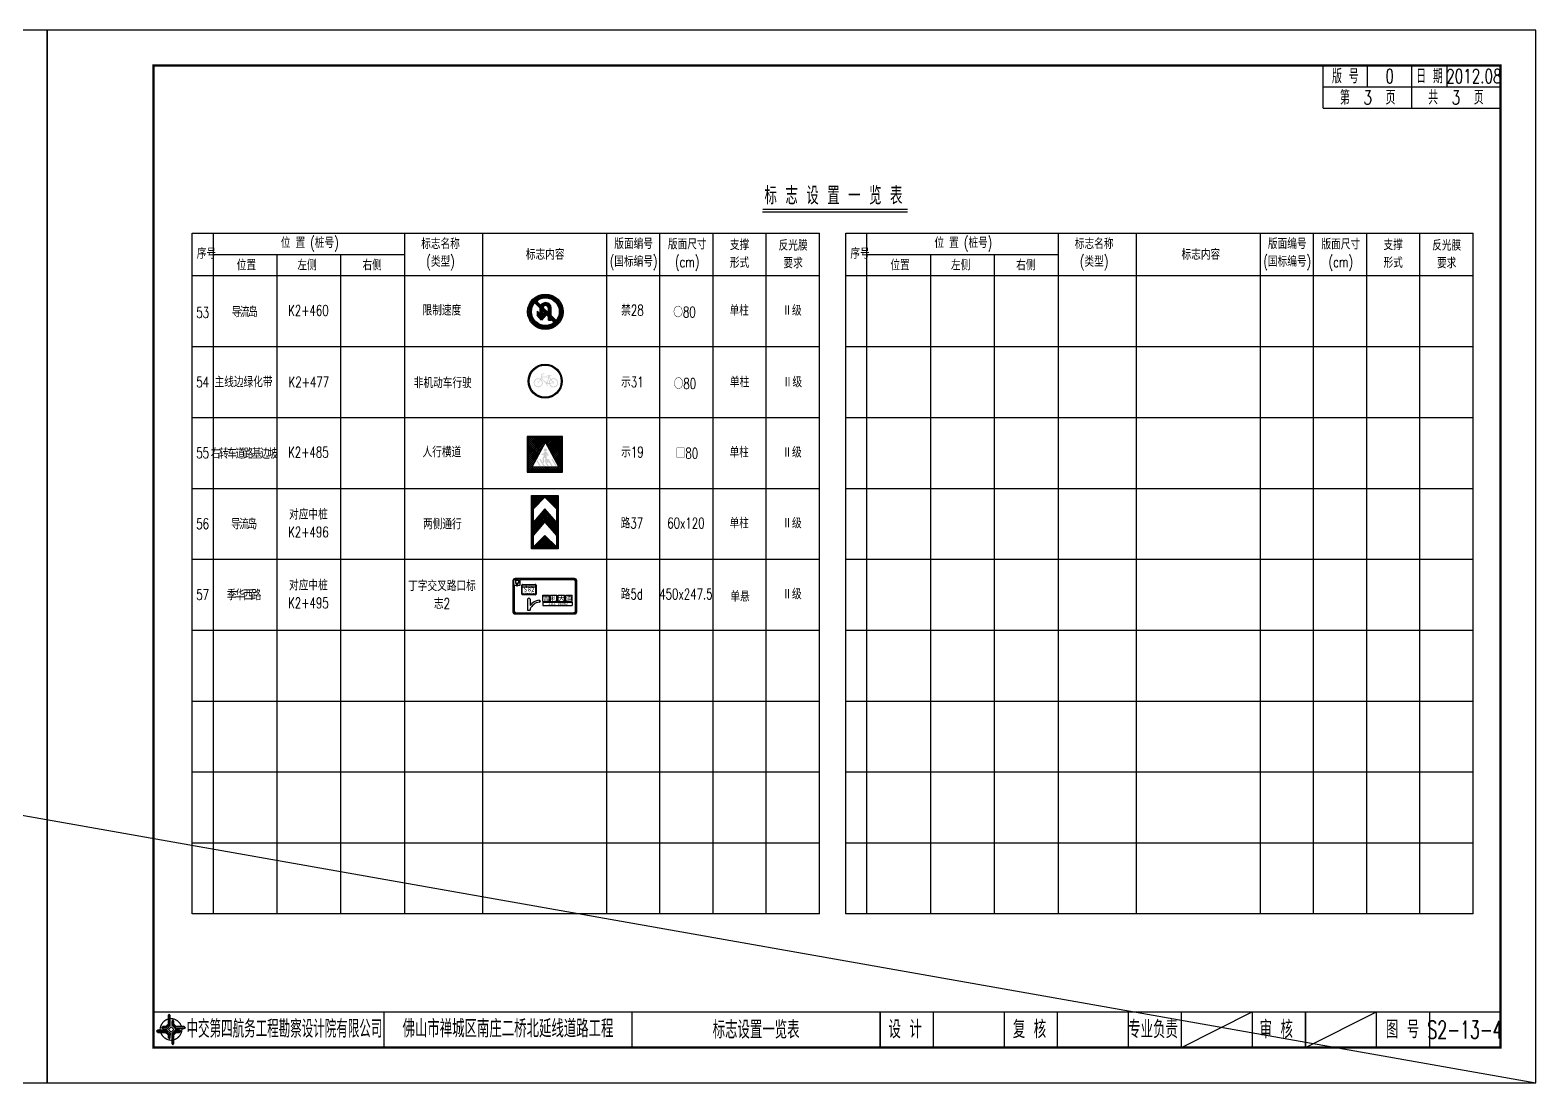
# Model space of a CAD drawing. Extents: x 9922 to 15217, y 1175 to 2938.
# Drawn here: x 14432.4 to 14857.2, y 2641.1 to 2938.1 of the extents above; entities that cross this region are included whole.
import ezdxf
from ezdxf.enums import TextEntityAlignment as Align

# ---------------------------------------------------------------- set-up
doc = ezdxf.new("R2010")
doc.units = 0
doc.header["$LTSCALE"] = 5
doc.layers.get('0').update_dxf_attribs({"linetype": 'CONTINUOUS'})
for name, color, linetype in [('2', 7, 'CONTINUOUS'), ('J-交通标志', 4, 'CONTINUOUS'), ('LXL-现状标志牌', 4, 'CONTINUOUS'), ('PP-COM', 7, 'CONTINUOUS'), ('交通标志', 7, 'CONTINUOUS'), ('内框', 4, 'CONTINUOUS'), ('图框', 7, 'CONTINUOUS'), ('尺寸标注', 4, 'CONTINUOUS'), ('文字字符', 7, 'CONTINUOUS'), ('文字框', 8, 'CONTINUOUS'), ('文字表格', 7, 'CONTINUOUS'), ('标志', 4, 'CONTINUOUS'), ('汉字', 7, 'CONTINUOUS'), ('表格线', 7, 'CONTINUOUS')]:
    doc.layers.add(name, color=color, linetype=linetype)
doc.styles.add('ht', font='SIMHEI.TTF', dxfattribs={"width": 0.4})
doc.styles.get("Standard").update_dxf_attribs({"font": 'simplex1.shx', "width": 0.7, "bigfont": 'hztxt.shx'})

# ---------------------------------------------------------------- blocks, each defined once
blk = doc.blocks.new('jinzhidiantou1')
at = {"layer": '2'}
h = blk.add_hatch(dxfattribs=at)
h.set_pattern_fill('SACNCR', scale=0.3165740969017776, angle=90, style=0)
h.set_pattern_definition([(135, (-1782.703372186504, -7.534878456307069), (-0.5330468384013991, -0.533046838401399), []), (135, (-1782.703372186504, -7.001830991944189), (-0.5330468384013991, -0.533046838401399), [0, -0.753842068247358])])
h.paths.add_polyline_path([(3162.164208738829, 1189.248172941189, 1), (3199.993304817816, 1189.248172941189, 1)])
h.paths.add_polyline_path([(3196.737252479791, 1189.248172941189, -1), (3165.420261076856, 1189.248172941189, -1)], flags=16)
h = blk.add_hatch(dxfattribs=at)
h.set_pattern_fill('SACNCR', scale=9, angle=90, style=0)
h.set_pattern_definition([(135, (737.7167290528951, -150.88263947629), (-0.5966213466261495, -0.5966213466261494), []), (135, (737.7167290528951, -150.28601812729), (-0.5966213466261495, -0.5966213466261494), [0, -0.84375])])
h.paths.add_polyline_path([(3193.160725575508, 1179.287524487563), (3171.118108324699, 1201.330141738375), (3168.996787981139, 1199.208821394815), (3191.039405231948, 1177.166204144004)])
at = {"layer": '标志', "linetype": 'Continuous'}
h = blk.add_hatch(color=7, dxfattribs=at)
edge = h.paths.add_edge_path()
edge.add_line((3178.073626275162, 1186.204993570673), (3178.073757626673, 1193.074605752928))
edge.add_arc((3181.253683935287, 1193.003047666532), 3.180731344825718, 6.428005607749412, 178.7108869535317, ccw=False)
edge.add_line((3184.414419025805, 1193.359145371599), (3184.414419025805, 1179.538622264219))
edge.add_line((3184.414419025805, 1179.538622264219), (3187.668618593665, 1179.538622264219))
edge.add_line((3187.668618593665, 1179.538622264219), (3187.668618593665, 1193.277852610098))
edge.add_arc((3181.262298100193, 1193.137369154467), 6.407860631003816, 1.256231134260569, 179.1072990752228)
edge.add_line((3174.85521522091, 1193.237203238664), (3174.85521522091, 1186.164344199238))
edge.add_line((3174.85521522091, 1186.164344199238), (3171.560342613873, 1189.741423090385))
edge.add_line((3171.560342613873, 1189.741423090385), (3171.560342613873, 1185.188777228926))
edge.add_line((3171.560342613873, 1185.188777228926), (3176.571209587033, 1179.904454644391))
edge.add_line((3176.571209587033, 1179.904454644391), (3181.363614356635, 1185.22942660036))
edge.add_line((3181.363614356635, 1185.22942660036), (3181.363614356635, 1189.700773718952))
edge.add_line((3181.363614356635, 1189.700773718952), (3178.073626275162, 1186.204993570673))
at = {"layer": 'J-交通标志', "color": 7}
blk.add_circle((3180.979732020835, 1189.197981643057), 19.99989881883577, dxfattribs=at)
at = {"layer": '内框', "color": 7}
for p, q in [((3171.560342613873, 1189.741423090385), (3171.560342613873, 1185.188777228926)), ((3171.560342613873, 1189.741423090385), (3174.85521522091, 1186.164344199238)), ((3174.85521522091, 1193.237203238664), (3174.85521522091, 1186.164344199238)), ((3178.073626275162, 1186.204993570673), (3178.073757626673, 1193.074605752928)), ((3178.073626275162, 1186.204993570673), (3181.363614356635, 1189.700773718952)), ((3181.363614356635, 1189.700773718952), (3181.363614356635, 1185.22942660036)), ((3184.414419025805, 1179.538622264219), (3184.414419025805, 1193.359145371599)), ((3187.668618593665, 1179.538622264219), (3187.668618593665, 1193.277852610098)), ((3176.571209587033, 1179.904454644391), (3171.560342613873, 1185.188777228926)), ((3181.363614356635, 1185.22942660036), (3176.571209587033, 1179.904454644391)), ((3184.414419025805, 1179.538622264219), (3187.668618593665, 1179.538622264219))]:
    blk.add_line(p, q, dxfattribs=at)
for radius in [18.91454803949361, 15.65849570146714]:
    blk.add_circle((3181.078756778324, 1189.248172941189), radius, dxfattribs=at)
for centre, radius, start, end in [((3181.262298100193, 1193.137369154467), 6.407860631003816, 1.256231134260569, 179.1072990752228), ((3181.253683935287, 1193.003047666532), 3.180731344825718, 6.428005607749422, 178.7108869535317)]:
    blk.add_arc(centre, radius, start, end, dxfattribs=at)
at = {"layer": '尺寸标注', "color": 7, "linetype": 'Continuous'}
for p, q in [((3168.996787981139, 1199.208821394815), (3171.118108324699, 1201.330141738375)), ((3191.039405231948, 1177.166204144004), (3168.996787981139, 1199.208821394815)), ((3193.160725575508, 1179.287524487563), (3171.118108324698, 1201.330141738375)), ((3191.039405231948, 1177.166204144004), (3193.160725575508, 1179.287524487563))]:
    blk.add_line(p, q, dxfattribs=at)
blk = doc.blocks.new('shi19')
at = {"layer": '交通标志', "linetype": 'Continuous'}
h = blk.add_hatch(dxfattribs=at)
h.set_pattern_fill('ANSI37', color=256, scale=0.5, style=0)
h.set_pattern_definition([(45, (-464.1133328384785, -103.8755469416377), (-1.122532015133644, 1.122532015133644), []), (135, (-464.1133328384785, -103.8755469416377), (-1.122532015133644, -1.122532015133644), [])])
h.paths.add_polyline_path([(18.97822048214357, 38.97728315909467), (-18.97822048213857, 38.97728315909467), (-18.97822048214312, 1.020842194810484), (18.97822048214357, 1.020842194810484)])
h.paths.add_polyline_path([(15.71383639329088, 5.766368364998926), (-14.54242162388982, 5.766368364998926), (0.5857073847028015, 33.80975351966072)], flags=16)
at = {"layer": '交通标志'}
h = blk.add_hatch(color=256, dxfattribs=at)
h.paths.add_polyline_path([(1.836160501565246, 20.58847870483419, -0.4929227476637501), (1.970290873061458, 20.72228760606663), (2.076939894310271, 20.70815568318653), (2.565357937280169, 19.65339855968773, -0.1007238254279254), (2.620330432586343, 19.4216393705567), (2.650627326235735, 18.47878398035505, 0.1621942034199534), (2.729085324383959, 18.2662980491416), (2.917776557093475, 18.03070313103467, 0.2611518920554956), (3.242580254878703, 17.89923486465091), (3.438166909673782, 17.9240673532961, 0.35844712940653), (3.75052865860016, 18.25525882577881), (3.854769752700122, 19.79067400703184, 0.1784310688526201), (3.738487268062272, 20.18704883763553), (2.019416219258346, 22.50316504891566, 0.1303412639691616), (1.398851494511746, 22.82442671915737, -0.1474758329713976), (-0.2449055131301066, 22.7158494045741), (-1.005172878271878, 22.14060206110503, 0.1588489739255415), (-1.259309431122347, 21.87153053280258), (-1.819096085305318, 20.93264045835826, -0.1462839377959379), (-2.171938827732447, 20.60874323338362), (-3.633570590722229, 19.89882409858114, 0.3964178702814232), (-3.866537863552367, 19.28699716020742), (-3.833565949894364, 19.20701330296993, 0.3898489240704199), (-3.393973236076363, 19.00202382668726), (-1.518296157605619, 19.59688344368328, -0.5300803261006457), (-1.363058288668526, 19.47446749865799), (-1.520033350949234, 17.29129642582734), (-2.448077846672277, 16.15362310387877, 0.1795943290689394), (-2.582305130872101, 15.76029078523948), (-2.445591681188034, 11.11301811325507, 0.2405856666618067), (-1.87969461451712, 10.20551501979776), (-1.447840810921662, 10.16087599677053, 0.280271727344787), (-0.9266248319381702, 11.02374006725108), (-0.9828879812566811, 15.35987785855946, -0.2217645267545478), (-0.7773982108642485, 15.82108423645764), (-0.2336614915052451, 16.29336565716017, -0.6223048171974646), (0.1614403888488596, 16.12718822703732), (0.2178513996623224, 15.17775841386697, 0.1080223328076682), (3.096637760671911, 10.26803993859335, 0.6574011639271888), (4.18131077529506, 11.30651557454826), (2.32831318465287, 14.55735705358961), (1.966744950212615, 15.59583268953907), (2.116227892622192, 18.38468563441006, 0.03699299083988415), (2.111342444553429, 18.47279730840205)])
h.paths.add_polyline_path([(2.378527601272253, 24.76162825737788, 1), (-1.321315143964057, 24.76162825737788, 1)])
h.paths.add_polyline_path([(-5.007378462159977, 14.85796889627704), (-6.575757193841127, 14.85796889627704), (-1.871749774793898, 6.962154756787413), (-0.3033710431127474, 6.962154756787413)])
h.paths.add_polyline_path([(-8.666099587247118, 13.50086014377598), (-9.409385831457257, 12.11591825304708), (-6.338981526834687, 6.962154756787413), (-4.770602795148989, 6.962154756787413)])
h.paths.add_polyline_path([(-0.2949419936021513, 14.64194068297343), (-0.4028103783593906, 12.19976715933285), (2.701842291960929, 6.962154756787413), (4.270221023644353, 6.962154756787413)])
h.paths.add_polyline_path([(4.033438318497247, 14.85796889627659), (2.465059586811549, 14.85796889627704), (7.169067005858778, 6.962154756787413), (8.737445737544476, 6.962154756787413)])
h.paths.add_polyline_path([(8.607044461521582, 14.85796889627704), (7.038665729840432, 14.85796889627704), (11.74267314888584, 6.962154756787413), (13.31105188057154, 6.962154756787413)])
for p, q in [((-14.54242162388982, 5.766368364998925), (0.5857073847028005, 33.80975351966072)), ((15.71383639329088, 5.766368364998925), (0.5857073847028005, 33.80975351966072)), ((-14.54242162388982, 5.766368364998925), (15.71383639329088, 5.766368364998925))]:
    blk.add_line(p, q, dxfattribs=at)
for points in [[(19.99906267695405, 0), (19.99906267695405, 39.99812535390561), (-19.99906267694951, 39.99812535390538), (-19.99906267695405, 0)], [(18.97822048214357, 1.020842194810484), (18.97822048214357, 38.97728315909467), (-18.97822048213857, 38.97728315909467), (-18.97822048214312, 1.020842194810484)]]:
    blk.add_lwpolyline(points, close=True, dxfattribs=at)
blk = doc.blocks.new('006')
at = {"layer": '交通标志', "linetype": 'Continuous'}
for p, q in [((9896.454710625254, 1043.845307410666), (9896.454710625254, 999.8453074106665)), ((9897.354710625254, 1042.945307410666), (9897.354710625252, 1000.745307410666)), ((9983.454710625252, 1046.845307410666), (9899.454710625254, 1046.845307410666)), ((9982.554710625252, 1045.945307410665), (9900.354710625254, 1045.945307410666)), ((9981.654710625253, 1045.045307410666), (9906.354710625252, 1045.045307410666)), ((9906.354710625252, 1045.045307410666), (9906.354710625254, 1036.945307410666)), ((9984.654710625251, 1001.645307410666), (9984.654710625253, 1042.045307410666)), ((9985.554710625252, 1000.745307410666), (9985.554710625252, 1042.945307410665)), ((9986.454710625252, 999.8453074106656), (9986.454710625252, 1043.845307410666)), ((9906.354710625254, 1036.945307410666), (9898.254710625253, 1036.945307410666)), ((9898.254710625253, 1036.445307410666), (9898.254710625253, 1001.645307410665)), ((9902.068996593673, 1039.748262035846), (9901.05510384879, 1037.167406646543)), ((9901.05510384879, 1036.667406646543), (9902.068996593673, 1037.163348856897)), ((9902.068996593673, 1039.748262035846), (9903.082889338555, 1037.167406646543)), ((9902.068996593673, 1037.163348856897), (9903.082889338555, 1036.667406646543)), ((9908.954710625254, 1024.982792121298), (9908.954710625254, 1037.582792121297)), ((9909.554710625252, 1025.582792121297), (9909.554710625252, 1036.982792121298)), ((9909.554710625252, 1034.982792121297), (9928.354710625254, 1034.982792121298)), ((9909.954710625254, 1038.582792121297), (9927.954710625254, 1038.582792121297)), ((9927.954710625254, 1023.982792121298), (9909.954710625254, 1023.982792121298)), ((9910.554710625252, 1037.982792121297), (9927.354710625252, 1037.982792121298)), ((9927.354710625252, 1024.582792121298), (9910.554710625252, 1024.582792121297)), ((9928.354710625252, 1036.982792121298), (9928.354710625252, 1025.582792121297)), ((9928.954710625254, 1037.582792121297), (9928.954710625254, 1024.982792121298)), ((9901.254710625253, 998.6453074106653), (9981.654710625251, 998.6453074106657)), ((9917.154710625253, 1017.682792121298), (9918.954710625254, 1019.482792121298)), ((9917.154710625253, 1017.682792121297), (9917.154710625253, 1002.245307410666)), ((9917.154710625253, 1002.245307410666), (9920.754710625253, 1002.245307410666)), ((9920.754710625253, 1017.682792121298), (9918.954710625254, 1019.482792121298)), ((9920.754710625253, 1017.682792121298), (9920.754710625253, 1008.852635478721)), ((9920.754710625253, 1004.045307410663), (9920.754710625253, 1002.245307410666)), ((9933.354710625252, 1016.152704087566), (9935.154710625253, 1014.869434176084)), ((9933.354710625252, 1013.537285311149), (9935.154710625253, 1014.869434176084)), ((9899.454710625254, 996.8453074106665), (9983.454710625252, 996.8453074106653)), ((9900.354710625252, 997.7453074106656), (9982.554710625252, 997.7453074106661))]:
    blk.add_line(p, q, dxfattribs=at)
for centre, radius, start, end in [((9899.454710625254, 1043.845307410666), 3, 90, 180), ((9900.354710625254, 1042.945307410666), 3, 90, 180), ((9981.654710625253, 1042.045307410666), 3, 0, 90), ((9982.554710625252, 1042.945307410665), 3, 0, 90), ((9983.454710625252, 1043.845307410666), 3, 0, 90), ((9909.954710625254, 1037.582792121297), 1, 90, 180), ((9909.954710625254, 1024.982792121298), 1, 180, 270), ((9910.554710625252, 1036.982792121298), 1, 90, 180), ((9910.554710625252, 1025.582792121297), 1, 180, 270), ((9927.354710625252, 1036.982792121298), 1, 0, 90), ((9927.354710625252, 1025.582792121297), 1, 270, 0), ((9927.954710625254, 1037.582792121297), 1, 0, 90), ((9927.954710625254, 1024.982792121298), 1, 270, 0), ((9899.454710625254, 999.8453074106665), 3, 180, 270), ((9900.354710625252, 1000.745307410666), 3, 180, 270), ((9901.254710625253, 1001.645307410665), 3, 180, 270), ((9934.839632693305, 999.0658072941321), 17.15129836419499, 94.9667619753971, 145.2067142908039), ((9935.54822214468, 997.5166972976956), 16.17005668149216, 97.79636287504036, 156.1873753060993), ((9981.654710625251, 1001.645307410666), 3, 270, 0), ((9982.554710625252, 1000.745307410666), 3, 270, 0), ((9983.454710625252, 999.8453074106656), 3, 270, 0)]:
    blk.add_arc(centre, radius, start, end, dxfattribs=at)
at = {"layer": '文字框', "linetype": 'Continuous'}
for p, q in [((9899.818996593673, 1044.671376647299), (9899.818996593673, 1040.171376647299)), ((9899.818996593673, 1044.671376647299), (9904.318996593673, 1044.671376647299)), ((9904.318996593673, 1044.671376647299), (9904.318996593673, 1040.171376647299)), ((9899.818996593673, 1040.171376647299), (9904.318996593673, 1040.171376647299)), ((9938.754710625251, 1023.425448564976), (9947.754710625251, 1023.425448564976)), ((9938.754710625251, 1014.425448564976), (9938.754710625251, 1023.425448564976)), ((9947.754710625251, 1014.425448564976), (9947.754710625251, 1023.425448564976)), ((9949.554710625252, 1023.425448564976), (9958.554710625252, 1023.425448564976)), ((9949.554710625252, 1014.425448564976), (9949.554710625252, 1023.425448564976)), ((9958.554710625252, 1014.425448564976), (9958.554710625252, 1023.425448564976)), ((9960.354710625254, 1023.425448564976), (9969.354710625254, 1023.425448564976)), ((9960.354710625254, 1014.425448564976), (9960.354710625254, 1023.425448564976)), ((9969.354710625254, 1014.425448564976), (9969.354710625254, 1023.425448564976)), ((9971.154710625253, 1023.425448564976), (9980.154710625253, 1023.425448564976)), ((9971.154710625253, 1014.425448564976), (9971.154710625253, 1023.425448564976)), ((9980.154710625253, 1014.425448564976), (9980.154710625253, 1023.425448564976)), ((9938.754710625251, 1014.425448564975), (9947.754710625251, 1014.425448564976)), ((9938.754710625251, 1013.525448564975), (9938.754710625251, 1009.025448564975)), ((9938.754710625251, 1013.525448564975), (9980.154710625253, 1013.525448564975)), ((9938.754710625251, 1009.025448564975), (9980.154710625253, 1009.025448564975)), ((9949.554710625252, 1014.425448564976), (9958.554710625252, 1014.425448564975)), ((9960.354710625254, 1014.425448564976), (9969.354710625254, 1014.425448564975)), ((9971.154710625253, 1014.425448564976), (9980.154710625253, 1014.425448564975)), ((9980.154710625253, 1013.525448564975), (9980.154710625253, 1009.025448564975))]:
    blk.add_line(p, q, dxfattribs=at)
at = {"layer": '汉字', "linetype": 'Continuous', "style": 'ht'}
for s, height, p in [('东', 3.4, (9899.570971234245, 1040.678111301272)), ('佛', 1.4, (9911.411449635318, 1025.498972714931)), ('S', 6, (9911.749217872613, 1028.53825244813)), ('山', 1.4, (9913.797062421894, 1025.498972714931)), ('粤', 1.4, (9914.251937988405, 1035.542176612876)), ('一', 1.4, (9916.181314383048, 1025.498972714931)), ('8', 6, (9917.163922576328, 1028.448804608031)), ('高', 1.4, (9918.20209661975, 1035.623383069531)), ('环', 1.4, (9918.84410646708, 1025.498972714931)), ('高', 1.4, (9921.558720254434, 1025.498972714931)), ('速', 1.4, (9922.100972974069, 1035.602010782002)), ('2', 6, (9922.031889244954, 1028.448804608031)), ('速', 1.4, (9924.301286131584, 1025.498972714931)), ('吉', 6.6, (9938.478468045609, 1015.54109721348)), ('利', 6.6, (9949.278468045608, 1015.54109721348)), ('大', 6.6, (9960.078468045609, 1015.54109721348)), ('道', 6.6, (9970.87846804561, 1015.54109721348)), ('JILI DADAO', 3.5, (9946.01243846589, 1009.526153217323))]:
    blk.add_text(s, height=height, dxfattribs=at).set_placement(p)
blk = doc.blocks.new('lvdao')
at = {"layer": 'PP-COM'}
h = blk.add_hatch(color=7, dxfattribs=at)
edge = h.paths.add_edge_path(flags=16)
edge.add_line((14523.46466739802, 1582.310578600302), (14521.91494627475, 1584.268999675882))
edge.add_line((14521.91494627475, 1584.268999675882), (14519.77774400383, 1577.715721203945))
edge.add_line((14519.77774400383, 1577.715721203945), (14521.72467292111, 1577.992475471621))
edge.add_arc((14527.08789854932, 1578.340965234011), 5.374535724469826, 132.3880028085227, 183.7177184221885, ccw=False)
edge = h.paths.add_edge_path(flags=16)
edge.add_arc((14527.08789854932, 1578.340965234011), 4.4586703893677, 493.2182603036658, 542.8172017145539)
edge.add_line((14522.63461679159, 1578.121823208595), (14526.36020745503, 1578.651412710588))
edge.add_line((14526.36020745503, 1578.651412710587), (14524.03469293658, 1581.590223168883))
h.paths.add_polyline_path([(14519.22699420903, 1579.747042729658), (14519.22699420903, 1579.378146031856), (14518.8374468811, 1579.378146031856), (14519.11546794205, 1578.130392587861), (14521.26008623374, 1584.767091126725), (14513.0915076611, 1584.767091126725), (14512.94047534052, 1584.380951434397), (14518.70134047184, 1578.029178544768), (14518.40076717049, 1579.378146031856), (14517.90233761955, 1579.378146031856), (14517.90233761955, 1579.747042729658)], flags=16)
edge = h.paths.add_edge_path(flags=16)
edge.add_line((14526.59699354671, 1577.947029405154), (14522.74813992486, 1577.318108097138))
edge.add_arc((14527.08789854932, 1578.340965234011), 4.458670389367795, 193.2622534928826, 482.7823997859194)
edge.add_line((14524.6737515648, 1582.089516417893), (14527.12889555075, 1578.969051537569))
edge.add_arc((14527.08789854932, 1578.340965234011), 0.6294228775972854, 218.7459470685571, 446.2654372543259, ccw=False)
edge = h.paths.add_edge_path()
edge.add_arc((14519.06934649954, 1577.20102540491), 0.8756362199149581, 522.2876576286286, 630.7597406713694)
edge.add_line((14519.08095707471, 1576.325466164098), (14519.38151304585, 1574.976576454681))
edge.add_line((14519.38151304585, 1574.976576454681), (14518.98689611281, 1574.976576454681))
edge.add_line((14518.98689611281, 1574.976576454681), (14518.98689611281, 1574.64995783171))
edge.add_line((14518.98689611281, 1574.649957831709), (14520.50446189623, 1574.649957831709))
edge.add_line((14520.50446189623, 1574.649957831709), (14520.50446189623, 1574.976576454681))
edge.add_line((14520.50446189623, 1574.976576454681), (14519.81819275645, 1574.976576454681))
edge.add_line((14519.81819275646, 1574.976576454681), (14519.49326518909, 1576.434845442842))
edge.add_arc((14519.06934649954, 1577.20102540491), 0.8756362199150926, 298.9552582435237, 336.2172830024853)
edge.add_line((14519.87062487706, 1576.847908212834), (14521.84244897808, 1577.170113813417))
edge.add_arc((14527.08789854932, 1578.340965234011), 5.374535724469852, 192.5828807278207, 483.7068798928885)
edge.add_line((14524.1053304666, 1582.811974279574), (14522.22088285251, 1585.207089446842))
edge.add_line((14522.22088285251, 1585.207089446842), (14522.46989848825, 1585.970643195149))
edge.add_line((14522.46989848825, 1585.970643195149), (14523.2227608721, 1585.970643195149))
edge.add_line((14523.2227608721, 1585.970643195149), (14524.35973638045, 1586.569387398936))
edge.add_line((14524.35973638045, 1586.569387398936), (14524.35973638045, 1587.076017080773))
edge.add_line((14524.35973638045, 1587.076017080773), (14519.90782787093, 1586.929315825641))
edge.add_line((14519.90782787093, 1586.929315825641), (14519.55390756921, 1586.774999530261))
edge.add_line((14519.55390756921, 1586.774999530261), (14519.79843416603, 1586.408498375954))
edge.add_line((14519.79843416604, 1586.408498375954), (14521.63882177724, 1585.939119565464))
edge.add_line((14521.63882177723, 1585.939119565464), (14521.46242265348, 1585.393237899042))
edge.add_line((14521.46242265347, 1585.393237899042), (14513.33641488491, 1585.393237899042))
edge.add_line((14513.33641488491, 1585.393237899042), (14514.12811784664, 1587.417360529713))
edge.add_line((14514.12811784664, 1587.417360529713), (14513.53067781403, 1588.08702219306))
edge.add_line((14513.53067781403, 1588.08702219306), (14513.93205486456, 1588.445111555622))
edge.add_line((14513.93205486455, 1588.445111555622), (14516.11095728219, 1588.445111555622))
edge.add_line((14516.11095728219, 1588.445111555622), (14516.11095728219, 1589.201850028225))
edge.add_line((14516.11095728219, 1589.201850028226), (14513.44655494539, 1589.201850028226))
edge.add_line((14513.44655494539, 1589.201850028226), (14512.51290107852, 1588.101345586226))
edge.add_line((14512.51290107852, 1588.101345586225), (14513.27264971012, 1587.456784582499))
edge.add_line((14513.27264971012, 1587.456784582499), (14511.69762347233, 1582.970837649915))
edge.add_arc((14509.07070484623, 1578.381129593993), 5.288300436501276, 420.2153433020286, 770.6927707461815)
edge.add_line((14512.42072950771, 1582.47300645849), (14512.4885733877, 1583.225587600038))
edge.add_line((14512.4885733877, 1583.225587600038), (14512.64651174049, 1583.629383732658))
edge.add_line((14512.64651174049, 1583.629383732658), (14518.23521896888, 1577.467427454885))
edge = h.paths.add_edge_path(flags=16)
edge.add_arc((14501.92433135734, 1587.466740818487), 11.68343144765875, 310.96786710817463, 330.03058549394456, ccw=False)
edge.add_arc((14509.07070484623, 1578.381129593993), 0.5774381663015745, 90.00000000000301, 387.1743936606987, ccw=False)
edge.add_arc((14504.22407918993, 1584.981201951865), 7.730582310395268, 308.8248572095115, 338.257350668104)
edge.add_arc((14509.07070484624, 1578.381129593992), 4.405441710957541, 418.0084027421183, 767.5243627106129)
at = {"layer": 'J-交通标志', "color": 7}
blk.add_circle((14517.19925849728, 1580.265407532919), 19.99989881883577, dxfattribs=at)
at = {"layer": '内框', "color": 7}
blk.add_circle((14517.29828325477, 1580.315598831052), 18.91454803949361, dxfattribs=at)
blk = doc.blocks.new('123')
at = {"layer": '图框'}
blk.add_lwpolyline([(10930.15521154882, 1893.643909131336), (10930.15521154882, 2190.643909131336), (10510.15521154882, 2190.643909131336), (10510.15521154882, 1893.643909131336)], close=True, dxfattribs=at)
blk = doc.blocks.new('series')
at = {"width": 0.75}
for tag, height, p in [('页码', 4, (-35.00000019351683, -18.99999978748997)), ('图名', 5, (-220.0000000007553, -281.9999998736282)), ('图号', 5, (-20.00000000087118, -281.9999997322674))]:
    blk.add_attdef(tag, text='', height=height, dxfattribs=at).set_placement(p, align=Align.MIDDLE_CENTER)
blk = doc.blocks.new('tb')
at = {"lineweight": -3}
h = blk.add_hatch(color=256, dxfattribs=at)
h.paths.add_polyline_path([(-1.228670992161504, -0.1320785302474157), (-3.777098402437705, -0.1366758082405788), (-4.137257534001154, -0.4065742589613385), (-1.397238205910632, -0.4414142085969424), (-0.5595824502494793, -1.241260625552659), (-0.5377440497285022, -2.618099910838639), (-0.268174124076701, -2.204271236922525), (-0.2591490690975675, -1.05795716827002)])
h.paths.add_polyline_path([(0.1330140251965517, -1.081087965820487), (0.1376113031897077, -3.856454300355971), (0.4130853200294737, -4.257762159689361), (0.4373368162431817, -1.238985973350473), (1.254303266752501, -0.4280733826241737), (2.658200219750171, -0.431309751157432), (2.261738862313656, -0.1640078927098472), (1.06957779999648, -0.1549828377307136)])
h.paths.add_polyline_path([(1.075058668143178, 0.2961654990900692), (3.623486078419382, 0.3007627770832428), (4.02479393775277, 0.5639790481017252), (1.254433818257177, 0.5696493874812063), (0.4338647678877763, 1.389621971256247), (0.4252804534801343, 2.800319429116151), (0.1582321915008578, 2.411975327672125), (0.1492071365217242, 1.240846529882496)])
h.paths.add_polyline_path([(-0.2782056403676165, 1.214703607392551), (-0.2828029183607867, 3.990069941928034), (-0.5582769352005529, 4.391377801261428), (-0.5650625050847323, 1.405178606367084), (-1.383477455623911, 0.5999388548037956), (-2.744447998670424, 0.5649253927294958), (-2.330582945081495, 0.2953481910572044), (-1.197365719015146, 0.2863231360780745)])
for p, q in [((-0.5582769352005528, 4.391377801261427), (-0.5650625050847324, 1.405178606367084)), ((-1.383477455623911, 0.5999388548037956), (-2.744447998670424, 0.5649253927294957)), ((-0.5650625050847324, 1.405178606367084), (-1.383477455623911, 0.5999388548037956)), ((0.4252804534801342, 2.800319429116151), (0.4338647678877763, 1.389621971256247)), ((0.4338647678877763, 1.389621971256247), (1.254433818257176, 0.5696493874812063)), ((1.254433818257176, 0.5696493874812063), (4.024793937752769, 0.5639790481017251)), ((-4.137257534001154, -0.4065742589613386), (-1.397238205910632, -0.4414142085969424)), ((-1.397238205910632, -0.4414142085969424), (-0.5595824502494793, -1.241260625552659)), ((-0.5595824502494793, -1.241260625552659), (-0.5377440497285022, -2.618099910838639)), ((0.4130853200294737, -4.257762159689362), (0.4373368162431817, -1.238985973350474)), ((0.4373368162431817, -1.238985973350474), (1.254303266752501, -0.4280733826241736)), ((1.254303266752501, -0.4280733826241736), (2.658200219750171, -0.431309751157432))]:
    blk.add_line(p, q, dxfattribs=at)
at = {"lineweight": -3, "flags": 128}
for points in [[(-0.8984575719989607, 3.992933901796853), (-0.8984575719989607, 1.576138812338048), (-1.530916730157209, 0.9123826470056855), (-2.335694345298677, 0.9123826470056855), (-2.744447998670424, 0.5649253927294957), (-2.330582945081495, 0.2953481910572044), (-1.197365719015146, 0.2863231360780745), (-0.2782056403676165, 1.214703607392551), (-0.2828029183607867, 3.990069941928034), (-0.5582769352005528, 4.391377801261427)], [(-0.0382093518217772, 0.7673643284819214), (0.680333374823654, 0.04359896970502497), (-0.0382093518217772, -0.6859100737558936), (-0.7739971039068507, 0.04934401191316873)], [(3.615558814357584, 0.9159689001160274), (1.425702649158069, 0.9159689001160274), (0.7731862275520882, 1.538085494759734), (0.7731862275520882, 2.38077468162448), (0.4252804534801342, 2.800319429116151), (0.1582321915008578, 2.411975327672124), (0.1492071365217242, 1.240846529882496), (1.075058668143178, 0.2961654990900691), (3.623486078419383, 0.3007627770832428), (4.024793937752769, 0.5639790481017251)], [(-3.728022410605963, -0.7585641109756427), (-1.538166245406444, -0.7585641109756427), (-0.8852013040046955, -1.391471799739268), (-0.8852013040046955, -2.209346257466891), (-0.5377440497285022, -2.618099910838639), (-0.268174124076701, -2.204271236922525), (-0.2591490690975675, -1.05795716827002), (-1.228670992161504, -0.1320785302474157), (-3.777098402437705, -0.1366758082405788), (-4.137257534001154, -0.4065742589613386)], [(0.7528174262224923, -3.84852703629417), (0.7528174262224923, -1.431731946835372), (1.395705588811445, -0.7791505751772103), (2.25942704020374, -0.7791505751772103), (2.658200219750171, -0.431309751157432), (2.261738862313656, -0.1640078927098472), (1.06957779999648, -0.1549828377307136), (0.1330140251965517, -1.081087965820487), (0.1376113031897077, -3.856454300355971), (0.4130853200294737, -4.257762159689362)]]:
    blk.add_lwpolyline(points, close=True, dxfattribs=at)
at = {"lineweight": -3, "const_width": 0.35, "flags": 128}
for points in [[(-0.8984575719989607, 3.022184800634026, 0.3241669670343284), (-3.156283413683539, -0.1382039471767715)], [(2.880337605681945, 0.9159689001160274, 0.324402935256486), (-0.2446307051464558, 3.152779407784049)], [(0.7528174262224923, -2.855861469520281, 0.3254175744173388), (3.016696669261094, 0.2640090343644648)], [(-2.980278320299703, -0.7585641109756427, 0.3229755232610381), (0.1412698125949916, -2.983008973617238)]]:
    blk.add_lwpolyline(points, format="xyb", dxfattribs=at)

msp = doc.modelspace()

# ---------------------------------------------------------------- hatches: boundary and pattern name
at = {"layer": '2'}
h = msp.add_hatch(dxfattribs=at)
h.set_pattern_fill('SACNCR', color=0, scale=0.125, angle=5.856e-11, style=0)
h.set_pattern_definition([(45.00000000005856, (13687.83608071402, 2785.111423336117), (-0.2104747528377734, 0.2104747528373432), []), (45.00000000005856, (13688.04655571402, 2785.111423336117), (-0.2104747528377734, 0.2104747528373432), [0, -0.29765625])])
h.paths.add_polyline_path([(14577.59993487113, 2806.303001022075), (14574.35000487111, 2806.303001022075), (14574.35000487112, 2803.052996022067)])
h.paths.add_polyline_path([(14580.84986487114, 2806.303001022075), (14577.59993487113, 2806.303001022075), (14580.84986487114, 2803.052996022066)])
h.paths.add_polyline_path([(14577.59993487113, 2803.052996022066), (14574.35000487112, 2799.302996022071), (14574.35000487112, 2795.552996022074), (14577.59993487113, 2799.302996022066), (14580.84986487114, 2795.552996022066), (14580.84986487114, 2799.302996022066)])
h.paths.add_polyline_path([(14577.59993487112, 2795.552996022066), (14574.35000487112, 2792.302991022057), (14580.84986487114, 2792.302991022057)])

# ---------------------------------------------------------------- linework, layer by layer
at = {"layer": '2', "linetype": 'Continuous'}
msp.add_line((13177.19127270127, 2938.109590496886), (14857.19127270127, 2641.109590496886), dxfattribs=at)
at = {"layer": 'LXL-现状标志牌', "color": 0}
for p, q in [((14573.8500098711, 2806.802996022066), (14581.34985987111, 2806.802996022066)), ((14573.8500098711, 2791.802996022138), (14573.8500098711, 2806.802996022066)), ((14574.09999987112, 2806.552991022086), (14581.09986987113, 2806.552991022086)), ((14574.09999987112, 2792.053001022118), (14574.09999987112, 2806.552991022086)), ((14574.35000487111, 2806.303001022075), (14580.84986487114, 2806.303001022075)), ((14574.35000487112, 2792.302991022057), (14574.35000487111, 2806.303001022075)), ((14574.35000487111, 2803.052996022066), (14577.59993487113, 2806.303001022075)), ((14577.59993487113, 2806.303001022075), (14580.84986487114, 2803.052996022066)), ((14580.84986487114, 2806.303001022075), (14580.84986487114, 2792.302991022057)), ((14581.09986987113, 2806.552991022086), (14581.09986987113, 2792.053001022045)), ((14581.34985987111, 2806.802996022066), (14581.3498598711, 2791.802996022138)), ((14574.35000487112, 2799.302996022066), (14574.35000487112, 2803.052996022066)), ((14577.59993487114, 2803.052996022066), (14574.35000487112, 2799.302996022066)), ((14580.84986487114, 2799.302996022066), (14577.59993487113, 2803.052996022066)), ((14580.84986487114, 2803.052996022066), (14580.84986487114, 2799.302996022066)), ((14574.35000487111, 2795.552996022066), (14577.59993487113, 2799.302996022066)), ((14574.35000487112, 2792.302991022057), (14574.35000487111, 2795.552996022066)), ((14577.59993487112, 2795.552996022066), (14574.35000487112, 2792.302991022057)), ((14577.59993487113, 2799.302996022066), (14580.84986487114, 2795.552996022066)), ((14580.84986487114, 2792.302991022057), (14577.59993487112, 2795.552996022066)), ((14580.84986487114, 2795.552996022066), (14580.84986487114, 2792.302991022057)), ((14581.3498598711, 2791.802996022138), (14573.8500098711, 2791.802996022138)), ((14581.09986987113, 2792.053001022045), (14574.09999987112, 2792.053001022118)), ((14580.84986487114, 2792.302991022057), (14574.35000487112, 2792.302991022057))]:
    msp.add_line(p, q, dxfattribs=at)
at = {"layer": '图框'}
for p, q in [((14797.1912725056, 2916.109590713002), (14797.1912725056, 2928.109590734404)), ((14809.6912725056, 2922.109590705792), (14809.6912725056, 2928.109590698579)), ((14822.1912725056, 2922.109590705792), (14822.1912725056, 2928.109590698579)), ((14832.1912725056, 2922.109590705792), (14832.1912725056, 2928.109590698579)), ((14797.1912725056, 2922.109590705791), (14847.19127250992, 2922.109590705791)), ((14822.1912725056, 2916.109590713003), (14822.1912725056, 2922.109590705792)), ((14797.1912725056, 2916.109590713002), (14847.19127250992, 2916.109590713002)), ((14792.19127270721, 2651.109590731066), (14812.1912727, 2661.109590745687))]:
    msp.add_line(p, q, dxfattribs=at)
at = {"layer": '图框', "linetype": 'Continuous'}
msp.add_line((14757.19127270721, 2651.109590705846), (14777.1912727, 2661.109590720447), dxfattribs=at)
at = {"layer": '图框'}
for points, const_width in [([(14847.19127250151, 2928.109590770462), (14467.19127250174, 2928.10959049642), (14467.19127270127, 2651.109590496886), (14847.19127270081, 2651.109590770696), (14847.19127250127, 2928.109590770229)], 0.7), ([(14467.19127269406, 2661.109590496886), (14847.19127269382, 2661.109590770929)], 0.4), ([(14532.19127269407, 2661.109590543761), (14532.19127270127, 2651.109590540106)], 0.4), ([(14602.19127270104, 2651.109590601684), (14602.19127269382, 2661.109590594243)], 0.4), ([(14672.19127270721, 2651.109590652209), (14672.1912727, 2661.109590644724)], 0.4), ([(14687.19127270721, 2651.109590662521), (14687.1912727, 2661.109590655542)], 0.4), ([(14707.19127270721, 2651.109590675503), (14707.1912727, 2661.109590669966)], 0.4), ([(14722.19127270721, 2651.10959068632), (14722.1912727, 2661.109590680783)], 0.4), ([(14742.19127270721, 2651.109590699846), (14742.1912727, 2661.109590695206)], 0.4), ([(14742.19127270721, 2651.109590699846), (14742.1912727, 2661.109590695206)], 0.4), ([(14757.19127270721, 2651.109590710118), (14757.1912727, 2661.109590706023)], 0.4), ([(14777.19127270721, 2651.109590723099), (14777.1912727, 2661.109590720447)], 0.4), ([(14792.19127270721, 2651.1095907345), (14792.1912727, 2661.109590731265)], 0.4), ([(14812.19127270721, 2651.109590747483), (14812.1912727, 2661.109590745687)], 0.4), ([(14827.19127270721, 2651.109590758309), (14827.1912727, 2661.109590756505)], 0.4)]:
    msp.add_lwpolyline(points, dxfattribs=dict(at, const_width=const_width))
at = {"layer": '尺寸标注', "color": 7, "linetype": 'Continuous'}
msp.add_line((14639.0236913173, 2886.83815590692), (14679.94057525616, 2886.83815590692), dxfattribs=at)
at = {"layer": '尺寸标注', "color": 7, "linetype": 'Continuous', "const_width": 0.4}
msp.add_lwpolyline([(14639.0236913173, 2887.558155906921), (14679.94057525616, 2887.558155906921)], dxfattribs=at)
at = {"layer": '文字表格', "linetype": 'Continuous'}
for p, q in [((14484.07152333934, 2688.83815590692), (14484.07152333935, 2880.83815590692)), ((14538.07152333934, 2688.83815590692), (14538.07152333935, 2880.83815590692)), ((14560.07152333934, 2688.83815590692), (14560.07152333935, 2880.83815590692)), ((14595.07152333934, 2688.83815590692), (14595.07152333935, 2880.83815590692)), ((14610.07152333934, 2688.83815590692), (14610.07152333935, 2880.83815590692)), ((14625.07152333934, 2688.83815590692), (14625.07152333935, 2880.83815590692)), ((14640.07152333934, 2688.83815590692), (14640.07152333935, 2880.83815590692)), ((14668.47592050408, 2688.83815590692), (14668.47592050408, 2880.83815590692)), ((14722.47592050408, 2688.83815590692), (14722.47592050408, 2880.83815590692)), ((14744.47592050408, 2688.83815590692), (14744.47592050408, 2880.83815590692)), ((14779.47592050408, 2688.83815590692), (14779.47592050408, 2880.83815590692)), ((14794.47592050408, 2688.83815590692), (14794.47592050408, 2880.83815590692)), ((14809.47592050408, 2688.83815590692), (14809.47592050408, 2880.83815590692)), ((14824.47592050408, 2688.83815590692), (14824.47592050408, 2880.83815590692)), ((14484.07152333935, 2874.83815590692), (14538.07152333934, 2874.83815590692)), ((14502.07152333934, 2688.83815590692), (14502.07152333935, 2874.83815590692)), ((14520.07152333934, 2688.83815590692), (14520.07152333935, 2874.83815590692)), ((14668.47592050408, 2874.83815590692), (14722.47592050408, 2874.83815590692)), ((14686.47592050408, 2688.83815590692), (14686.47592050408, 2874.83815590692)), ((14704.47592050408, 2688.83815590692), (14704.47592050408, 2874.83815590692)), ((14478.07152333935, 2868.83815590692), (14655.07152333934, 2868.83815590692)), ((14662.47592050408, 2868.83815590692), (14839.47592050408, 2868.83815590692)), ((14478.07152333935, 2848.83815590692), (14655.07152333935, 2848.83815590692)), ((14640.07152333935, 2848.83815590692), (14655.07152333934, 2848.83815590692)), ((14662.47592050408, 2848.83815590692), (14839.47592050408, 2848.83815590692)), ((14478.07152333935, 2828.83815590692), (14655.07152333934, 2828.83815590692)), ((14662.47592050408, 2828.83815590692), (14839.47592050408, 2828.83815590692))]:
    msp.add_line(p, q, dxfattribs=at)
at = {"layer": '表格线', "color": 1, "linetype": 'Continuous'}
for p, q in [((14478.07152333935, 2880.83815590692), (14655.07152333934, 2880.83815590692)), ((14478.07152333934, 2688.83815590692), (14478.07152333934, 2880.83815590692)), ((14655.07152333934, 2688.83815590692), (14655.07152333935, 2880.83815590692)), ((14662.47592050408, 2880.83815590692), (14839.47592050408, 2880.83815590692)), ((14662.47592050408, 2688.83815590692), (14662.47592050408, 2880.83815590692)), ((14839.47592050408, 2688.83815590692), (14839.47592050408, 2880.83815590692)), ((14655.07152333934, 2688.83815590692), (14478.07152333935, 2688.83815590692)), ((14839.47592050408, 2688.83815590692), (14662.47592050408, 2688.83815590692))]:
    msp.add_line(p, q, dxfattribs=at)
at = {"layer": '表格线', "linetype": 'Continuous'}
for p, q in [((14478.07152333935, 2808.83815590692), (14655.07152333934, 2808.83815590692)), ((14662.47592050408, 2808.83815590692), (14839.47592050408, 2808.83815590692)), ((14478.07152333935, 2788.83815590692), (14655.07152333934, 2788.83815590692)), ((14662.47592050408, 2788.83815590692), (14839.47592050408, 2788.83815590692)), ((14478.07152333935, 2768.83815590692), (14655.07152333934, 2768.83815590692)), ((14662.47592050408, 2768.83815590692), (14839.47592050408, 2768.83815590692)), ((14478.07152333935, 2748.83815590692), (14655.07152333934, 2748.83815590692)), ((14662.47592050408, 2748.83815590692), (14839.47592050408, 2748.83815590692)), ((14478.07152333935, 2728.83815590692), (14655.07152333934, 2728.83815590692)), ((14662.47592050408, 2728.83815590692), (14839.47592050408, 2728.83815590692)), ((14478.07152333935, 2708.83815590692), (14655.07152333934, 2708.83815590692)), ((14662.47592050408, 2708.83815590692), (14839.47592050408, 2708.83815590692))]:
    msp.add_line(p, q, dxfattribs=at)

# ---------------------------------------------------------------- block references
at = {"layer": '2', "linetype": 'Continuous'}
for p in [(3507.036061152454, 747.4656813655499), (3927.036061152454, 747.4656813655499)]:
    msp.add_blockref('123', p, dxfattribs=at)
for name, p, xscale, yscale, zscale in [('lvdao', (11093.53020643722, 2459.813931287561), 0.2400000000006912, 0.2400000000000091, 0.24), ('006', (12589.30583297202, 2574.022243485954), 0.1999999999998181, 0.2000000000000455, 0.2)]:
    msp.add_blockref(name, p, dxfattribs=dict(at, xscale=xscale, yscale=yscale, zscale=zscale))
at = {"layer": '交通标志', "linetype": 'Continuous', "xscale": 0.2500000000000119, "yscale": 0.2499999999133706, "zscale": 0.25, "rotation": 1.766244230682929e-05}
msp.add_blockref('shi19', (14577.5999348711, 2813.446934001758), dxfattribs=at)
at = {"layer": '图框'}
ref = msp.add_blockref('series', (14857.19127270127, 2938.109590496886), dxfattribs=at)
ref.add_attrib('页码', '第  3  页    共  3  页', dxfattribs={"layer": '0', "height": 4, "width": 0.7}).set_placement((14822.19127250776, 2919.109590709396), align=Align.MIDDLE_CENTER)
ref.add_attrib('图名', '标志设置一览表', dxfattribs={"layer": '0', "height": 5, "width": 0.7}).set_placement((14637.19127270052, 2656.109590623258), align=Align.MIDDLE_CENTER)
ref.add_attrib('图号', 'S2-13-4', dxfattribs={"layer": '0', "height": 5, "width": 0.65}).set_placement((14837.1912727004, 2656.109590764619), align=Align.MIDDLE_CENTER)
at = {"layer": '图框', "lineweight": -3}
msp.add_blockref('tb', (14472.18700532335, 2656.11492775906), dxfattribs=at)
at = {"layer": '尺寸标注', "linetype": 'Continuous', "xscale": 0.25, "yscale": 0.25, "zscale": 0.25}
msp.add_blockref('jinzhidiantou1', (13782.48566693227, 2561.35321180143), dxfattribs=at)

# ---------------------------------------------------------------- texts
at = {"layer": '图框'}
for s, height, width, p in [('版 号', 4, 0.7, (14803.4412725056, 2925.109590720098)), ('0', 4, 0.7, (14815.9412725056, 2925.109590702185)), ('日 期', 4, 0.7, (14827.1912725056, 2925.109590702185)), ('2012.08', 4, 0.7, (14839.6912725056, 2925.109590702185)), ('中交第四航务工程勘察设计院有限公司', 5, 0.65, (14504.12211295849, 2656.35803320015)), ('佛山市禅城区南庄二桥北延线道路工程', 5, 0.7, (14567.19127269756, 2656.424291718541)), ('设 计', 5, 0.7, (14679.23593889875, 2656.204177103746)), ('复 核', 5, 0.7, (14714.33075624439, 2656.204177127564)), ('专业负责', 5, 0.7, (14749.18150114363, 2656.204177154272)), ('审 核', 5, 0.7, (14783.95530617588, 2656.204177179491)), ('图 号', 5, 0.7, (14819.57447545621, 2656.204177202446))]:
    msp.add_text(s, height=height, dxfattribs=dict(at, width=width)).set_placement(p, align=Align.MIDDLE_CENTER)
at = {"layer": '文字字符', "width": 0.7}
msp.add_text('标 志 设 置 一 览 表', height=5, dxfattribs=at).set_placement((14659.0144850625, 2888.917619211746), align=Align.CENTER)
at = {"layer": '文字表格', "linetype": 'Continuous', "width": 0.7}
for p in [(14479.37646600656, 2873.59946139304), (14663.78086317129, 2873.59946139304)]:
    msp.add_text('序号', height=3, dxfattribs=at).set_placement(p)
at = {"layer": '文字表格', "linetype": 'Continuous', "char_height": 3, "attachment_point": 5}
for s, insert, width in [('位 置 (桩号)', (14511.24395483693, 2877.639536297418), 50.26502491257952), ('标志名称\\P(类型)', (14548.15819952764, 2874.83815590692), 19.17335237658062), ('标志内容', (14577.68717520778, 2874.83815590692), 31.636044166391), ('版面编号\\P(国标编号)', (14602.63684052837, 2874.868357724071), 12.76291022556461), ('版面尺寸\\P(cm)', (14617.75648029811, 2874.729523156045), 20.06154185427931), ('支撑\\P形式', (14632.52457674561, 2875.02922010596), 11.97058530845106), ('反光膜\\P要求', (14647.62909942516, 2874.901954512969), 11.44493410411042), ('位 置 (桩号)', (14695.64835200166, 2877.639536297418), 50.26502491257952), ('标志名称\\P(类型)', (14732.56259669237, 2874.83815590692), 19.17335237658062), ('标志内容', (14762.67241802445, 2874.83815590692), 31.636044166391), ('版面编号\\P(国标编号)', (14787.04123769311, 2874.868357724071), 12.76291022556461), ('版面尺寸\\P(cm)', (14802.16087746285, 2874.729523156045), 20.06154185427931), ('支撑\\P形式', (14816.92897391035, 2875.02922010596), 11.97058530845106), ('反光膜\\P要求', (14832.0334965899, 2874.901954512969), 11.44493410411042), ('位置', (14493.38360710747, 2871.83815590692), 13.49865158215971), ('左侧', (14510.49674334153, 2871.83815590692), 17.38318666520991), ('右侧', (14528.87993000674, 2871.83815590692), 17.38318666520991), ('位置', (14677.78800427221, 2871.83815590692), 13.49865158215971), ('左侧', (14694.90114050627, 2871.83815590692), 17.38318666520991), ('右侧', (14713.28432717148, 2871.83815590692), 17.38318666520991), ('53', (14481.0379302694, 2858.424837070019), 7.659922278709928), ('\\T0.85;导流岛', (14492.72544624833, 2858.612396224493), 19.17335237658062), ('K2+460', (14510.87806638963, 2859.024291821505), 19.17335237658062), ('限制速度', (14548.54226196933, 2859.092108466358), 19.17335237658062), ('禁28', (14602.29397151013, 2859.081933726738), 12.76291022556461), ('○80', (14616.97401327716, 2858.56725049406), 20.06154185427931), ('单柱', (14632.41944398778, 2859.024291821505), 11.97058530845106), ('Ⅱ级', (14647.3135174012, 2859.024291821505), 11.44493410411042), ('54', (14481.0379302694, 2838.83815590692), 7.659922278709928), ('主线边绿化带', (14492.58146329042, 2838.83815590692), 19.17335237658062), ('K2+477', (14511.00450637487, 2838.838155906921), 19.17335237658062), ('非机动车行驶', (14548.78155314397, 2838.592993557801), 19.17335237658062), ('示31', (14602.26862852024, 2838.838155906919), 12.76291022556461), ('○80', (14617.1004532624, 2838.381114579475), 20.06154185427931), ('单柱', (14632.54588397303, 2838.838155906921), 11.97058530845106), ('Ⅱ级', (14647.43995738645, 2838.83815590692), 11.44493410411042), ('人行横道', (14548.54226196933, 2819.092108466358), 19.17335237658062), ('Ⅱ级', (14647.31351740121, 2819.024291821505), 11.44493410411042), ('55', (14481.0379302694, 2818.83815590692), 7.659922278709928), ('{\\T0.85;右转车道路基边坡}', (14492.62913656882, 2818.663116455445), 19.17335237658062), ('K2+485', (14510.87806638963, 2819.024291821505), 19.17335237658062), ('示19', (14602.29397151013, 2819.081933726738), 12.76291022556461), ('□80', (14617.67496538247, 2818.739183128243), 20.06154185427931), ('单柱', (14632.41944398778, 2819.024291821505), 11.97058530845106), ('56', (14481.0379302694, 2798.83815590692), 7.659922278709928), ('\\T0.85;导流岛', (14492.52783294299, 2798.77302705845), 19.17335237658062), ('对应中桩\\PK2+496', (14510.87806638963, 2799.024291821505), 19.17335237658062), ('两侧通行', (14548.65511315873, 2798.779129472386), 19.17335237658062), ('路37', (14602.142188535, 2799.024291821505), 12.76291022556461), ('60x120', (14617.39101603288, 2799.024291821505), 20.06154185427931), ('单柱', (14632.41944398778, 2799.024291821505), 11.97058530845106), ('Ⅱ级', (14647.31351740121, 2799.024291821505), 11.44493410411042), ('对应中桩\\PK2+495', (14510.87806638963, 2779.024291821505), 19.17335237658062), ('57', (14481.0379302694, 2778.83815590692), 7.659922278709928), ('{\\T0.85;季华西路}', (14492.52783294299, 2778.77302705845), 19.17335237658062), ('丁字交叉路口标志2', (14548.55948270005, 2778.831447076823), 19.17335237658062), ('路5d', (14602.142188535, 2779.024291821505), 12.76291022556461), ('450x247.5', (14617.39101603288, 2779.024291821505), 20.06154185427931), ('单悬', (14632.65229985725, 2778.355373253365), 11.97058530845106), ('Ⅱ级', (14647.31351740121, 2779.024291821505), 11.44493410411042)]:
    msp.add_mtext(s, dxfattribs=dict(at, insert=insert, width=width))

doc.saveas('drawing.dxf')
